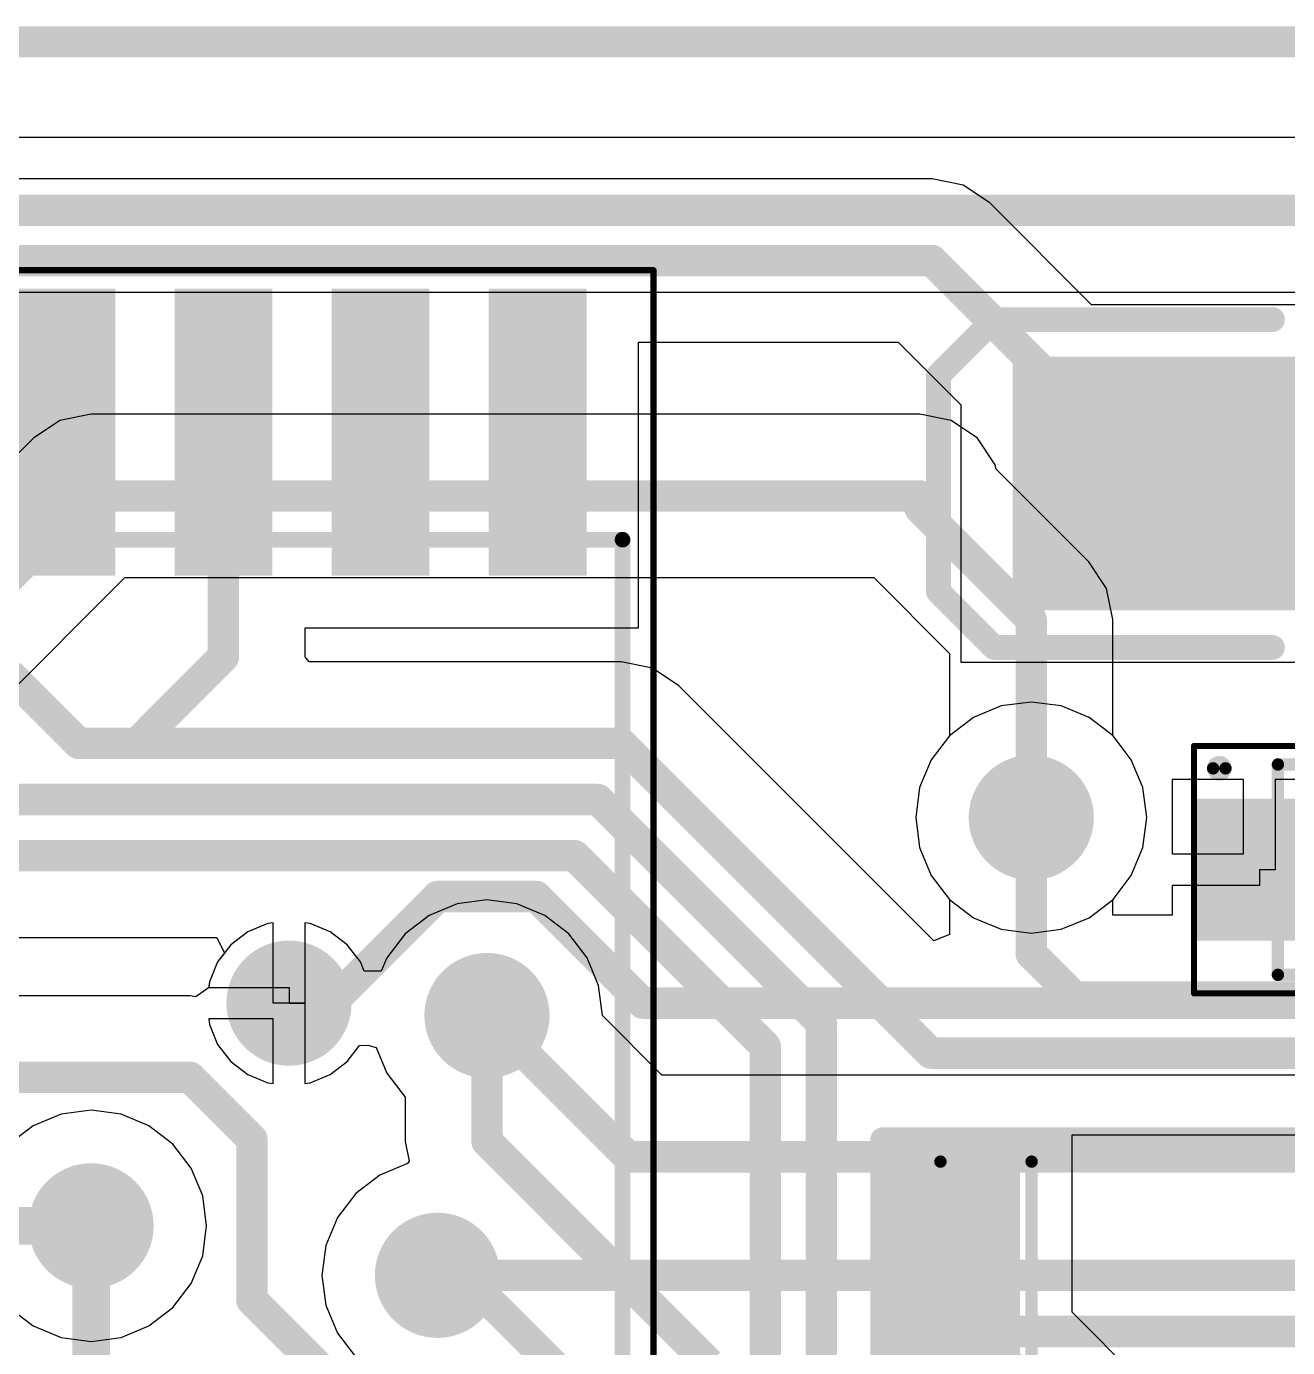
# Model space of a CAD drawing. Header units: millimetres. Extents: x 12 to 126, y 25 to 105.
# Drawn here: x 50.68 to 60.87, y 94.22 to 104.9 of the extents above; entities that cross this region are included whole.
import ezdxf

# ---------------------------------------------------------------- set-up
doc = ezdxf.new("R2010")
doc.units = ezdxf.units.MM
for name, color, linetype in [('BottomLayer', 5, 'Continuous'), ('BottomSolder', 6, 'Continuous'), ('KeepOutLayer', 6, 'Continuous'), ('Mechanical1', 6, 'Continuous'), ('Mechanical13', 56, 'Continuous'), ('Mechanical15', 56, 'Continuous'), ('MultiLayer', 9, 'Continuous'), ('TopLayer', 1, 'Continuous'), ('TopOverlay', 2, 'Continuous'), ('TopPaste', 8, 'Continuous'), ('TopSolder', 216, 'Continuous'), ('ViaHoleLayer', 16, 'Continuous')]:
    doc.layers.add(name, color=color, linetype=linetype)

# ---------------------------------------------------------------- blocks, each defined once
blk = doc.blocks.new('SOIC127P1033X264_14N_37')
at = {"layer": 'Mechanical13', "const_width": 0.127}
for points in [[(3.746, 4.496), (3.746, -4.496)], [(3.746, 4.496), (3.746, -4.496)], [(-3.747, -4.496), (3.746, -4.496)], [(-3.747, -4.496), (3.746, -4.496)]]:
    blk.add_lwpolyline(points, dxfattribs=at)
at = {"layer": 'Mechanical13', "const_width": 0.0635}
blk.add_lwpolyline([(3.715, -4.496, 1), (3.778, -4.496, 1)], format="xyb", close=True, dxfattribs=at)
blk.add_lwpolyline([(3.715, -4.496, 1), (3.778, -4.496, 1)], format="xyb", close=True, dxfattribs=at)
blk.add_lwpolyline([(3.715, -4.496, 1), (3.778, -4.496, 1)], format="xyb", close=True, dxfattribs=at)
blk.add_lwpolyline([(3.715, -4.496, 1), (3.778, -4.496, 1)], format="xyb", close=True, dxfattribs=at)
at = {"layer": 'Mechanical15', "const_width": 0.05}
for points in [[(5.925, 4.746), (5.925, -4.746)], [(-5.925, -4.746), (5.925, -4.746)]]:
    blk.add_lwpolyline(points, dxfattribs=at)
at = {"layer": 'Mechanical15', "const_width": 0.025}
blk.add_lwpolyline([(5.912, -4.746, 1), (5.937, -4.746, 1)], format="xyb", close=True, dxfattribs=at)
blk.add_lwpolyline([(5.912, -4.746, 1), (5.937, -4.746, 1)], format="xyb", close=True, dxfattribs=at)
at = {"layer": 'TopLayer'}
for points in [[(3.555, -0.295), (5.675, -0.295), (3.555, 0.295), (5.675, 0.295)], [(3.555, -1.565), (5.675, -1.565), (3.555, -0.975), (5.675, -0.975)], [(3.555, -2.835), (5.675, -2.835), (3.555, -2.245), (5.675, -2.245)], [(3.555, -4.105), (5.675, -4.105), (3.555, -3.515), (5.675, -3.515)]]:
    blk.add_solid(points, dxfattribs=at)
at = {"layer": 'TopOverlay', "const_width": 0.127}
blk.add_lwpolyline([(-3.747, -4.496), (3.746, -4.496)], dxfattribs=at)
at = {"layer": 'TopOverlay', "const_width": 0.0635}
blk.add_lwpolyline([(3.715, -4.496, 1), (3.778, -4.496, 1)], format="xyb", close=True, dxfattribs=at)
at = {"layer": 'TopPaste'}
for points in [[(3.555, -0.295), (5.675, -0.295), (3.555, 0.295), (5.675, 0.295)], [(3.555, -1.565), (5.675, -1.565), (3.555, -0.975), (5.675, -0.975)], [(3.555, -2.835), (5.675, -2.835), (3.555, -2.245), (5.675, -2.245)], [(3.555, -4.105), (5.675, -4.105), (3.555, -3.515), (5.675, -3.515)]]:
    blk.add_solid(points, dxfattribs=at)
at = {"layer": 'TopSolder'}
for points in [[(3.455, -0.395), (5.775, -0.395), (3.455, 0.395), (5.775, 0.395)], [(3.455, -1.665), (5.775, -1.665), (3.455, -0.875), (5.775, -0.875)], [(3.455, -2.935), (5.775, -2.935), (3.455, -2.145), (5.775, -2.145)], [(3.455, -4.205), (5.775, -4.205), (3.455, -3.415), (5.775, -3.415)]]:
    blk.add_solid(points, dxfattribs=at)
blk = doc.blocks.new('DO214_53')
at = {"layer": 'Mechanical1', "const_width": 0.1}
for points in [[(0, 0.2), (0, -0.2)], [(0.2, 0), (-0.2, 0)]]:
    blk.add_lwpolyline(points, dxfattribs=at)
at = {"layer": 'Mechanical1', "const_width": 0.05}
for points in [[(-0.025, 0.2, 1), (0.025, 0.2, 1)], [(-0.225, 0, 1), (-0.175, 0, 1)], [(0.175, 0, 1), (0.225, 0, 1)], [(-0.025, -0.2, 1), (0.025, -0.2, 1)]]:
    blk.add_lwpolyline(points, format="xyb", close=True, dxfattribs=at)
at = {"layer": 'TopLayer'}
for points in [[(-3.35, -0.925), (-1.25, -0.925), (-3.35, 0.925), (-1.25, 0.925)], [(1.25, -0.925), (3.35, -0.925), (1.25, 0.925), (3.35, 0.925)]]:
    blk.add_solid(points, dxfattribs=at)
at = {"layer": 'TopOverlay', "const_width": 0.2}
for points in [[(-3.75, 1.325), (-3.75, -1.325)], [(-1.35, 1.325), (-3.75, 1.325)], [(3.6, 1.325), (1.35, 1.325)], [(4.05, 0.875), (3.6, 1.325)], [(4.05, 0.875), (4.05, -0.875)], [(4.05, -0.875), (3.6, -1.325)], [(-1.35, -1.325), (-3.75, -1.325)], [(3.6, -1.325), (1.35, -1.325)]]:
    blk.add_lwpolyline(points, dxfattribs=at)
at = {"layer": 'TopOverlay', "const_width": 0.1}
for points in [[(-3.8, 1.325, 1), (-3.7, 1.325, 1)], [(-3.8, 1.325, 1), (-3.7, 1.325, 1)], [(-1.4, 1.325, 1), (-1.3, 1.325, 1)], [(1.3, 1.325, 1), (1.4, 1.325, 1)], [(3.55, 1.325, 1), (3.65, 1.325, 1)], [(3.55, 1.325, 1), (3.65, 1.325, 1)], [(4, 0.875, 1), (4.1, 0.875, 1)], [(4, 0.875, 1), (4.1, 0.875, 1)], [(4, -0.875, 1), (4.1, -0.875, 1)], [(4, -0.875, 1), (4.1, -0.875, 1)], [(-3.8, -1.325, 1), (-3.7, -1.325, 1)], [(-3.8, -1.325, 1), (-3.7, -1.325, 1)], [(-1.4, -1.325, 1), (-1.3, -1.325, 1)], [(1.3, -1.325, 1), (1.4, -1.325, 1)], [(3.55, -1.325, 1), (3.65, -1.325, 1)], [(3.55, -1.325, 1), (3.65, -1.325, 1)]]:
    blk.add_lwpolyline(points, format="xyb", close=True, dxfattribs=at)
at = {"layer": 'TopPaste'}
for points in [[(-3.35, -0.925), (-1.25, -0.925), (-3.35, 0.925), (-1.25, 0.925)], [(1.25, -0.925), (3.35, -0.925), (1.25, 0.925), (3.35, 0.925)]]:
    blk.add_solid(points, dxfattribs=at)
at = {"layer": 'TopSolder'}
for points in [[(-3.45, -1.025), (-1.15, -1.025), (-3.45, 1.025), (-1.15, 1.025)], [(1.15, -1.025), (3.45, -1.025), (1.15, 1.025), (3.45, 1.025)]]:
    blk.add_solid(points, dxfattribs=at)
blk = doc.blocks.new('1N4148W_83')
at = {"layer": 'Mechanical13', "const_width": 0.1}
for points in [[(-1.425, 0.85), (1.425, 0.85)], [(-1.425, -0.85), (-1.425, 0.85)], [(1.425, -0.85), (1.425, 0.85)], [(-1.425, -0.85), (1.425, -0.85)]]:
    blk.add_lwpolyline(points, dxfattribs=at)
at = {"layer": 'Mechanical13', "const_width": 0.05}
for points in [[(-1.45, 0.85, 1), (-1.4, 0.85, 1)], [(-1.45, 0.85, 1), (-1.4, 0.85, 1)], [(1.4, 0.85, 1), (1.45, 0.85, 1)], [(1.4, 0.85, 1), (1.45, 0.85, 1)], [(-1.45, -0.85, 1), (-1.4, -0.85, 1)], [(-1.45, -0.85, 1), (-1.4, -0.85, 1)], [(1.4, -0.85, 1), (1.45, -0.85, 1)], [(1.4, -0.85, 1), (1.45, -0.85, 1)]]:
    blk.add_lwpolyline(points, format="xyb", close=True, dxfattribs=at)
at = {"layer": 'Mechanical15'}
for points, const_width in [([(-2.103, 1), (2.101, 1)], 0.05), ([(-2.103, -1), (-2.103, 1)], 0.05), ([(2.101, -1), (2.101, 1)], 0.05), ([(0, -0.5), (0, 0.5)], 0.1), ([(-0.5, 0), (0.5, 0)], 0.1), ([(-2.103, -1), (2.101, -1)], 0.05)]:
    blk.add_lwpolyline(points, dxfattribs=dict(at, const_width=const_width))
for points, const_width in [([(-2.115, 1, 1), (-2.09, 1, 1)], 0.025), ([(-2.115, 1, 1), (-2.09, 1, 1)], 0.025), ([(2.088, 1, 1), (2.113, 1, 1)], 0.025), ([(2.088, 1, 1), (2.113, 1, 1)], 0.025), ([(-0.025, 0.5, 1), (0.025, 0.5, 1)], 0.05), ([(-0.525, 0, 1), (-0.475, 0, 1)], 0.05), ([(0.475, 0, 1), (0.525, 0, 1)], 0.05), ([(-0.025, -0.5, 1), (0.025, -0.5, 1)], 0.05), ([(-2.115, -1, 1), (-2.09, -1, 1)], 0.025), ([(-2.115, -1, 1), (-2.09, -1, 1)], 0.025), ([(2.088, -1, 1), (2.113, -1, 1)], 0.025), ([(2.088, -1, 1), (2.113, -1, 1)], 0.025)]:
    blk.add_lwpolyline(points, format="xyb", close=True, dxfattribs=dict(at, const_width=const_width))
at = {"layer": 'TopLayer'}
for points in [[(-1.125, -0.475), (-1.125, 0.475), (-2.025, -0.475), (-2.025, 0.475)], [(2.025, -0.475), (2.025, 0.475), (1.125, -0.475), (1.125, 0.475)]]:
    blk.add_solid(points, dxfattribs=at)
at = {"layer": 'TopOverlay'}
for points, const_width in [([(-1.849, 0.819, 1), (-1.949, 0.819, 1)], 0.1), ([(-1.974, 0.819, 1), (-1.924, 0.819, 1)], 0.05), ([(-1.874, 0.819, 1), (-1.824, 0.819, 1)], 0.05)]:
    blk.add_lwpolyline(points, format="xyb", close=True, dxfattribs=dict(at, const_width=const_width))
at = {"layer": 'TopPaste'}
for points in [[(-1.125, -0.475), (-1.125, 0.475), (-2.025, -0.475), (-2.025, 0.475)], [(2.025, -0.475), (2.025, 0.475), (1.125, -0.475), (1.125, 0.475)]]:
    blk.add_solid(points, dxfattribs=at)
at = {"layer": 'TopSolder'}
for points in [[(-1.025, -0.575), (-1.025, 0.575), (-2.125, -0.575), (-2.125, 0.575)], [(2.125, -0.575), (2.125, 0.575), (1.025, -0.575), (1.025, 0.575)]]:
    blk.add_solid(points, dxfattribs=at)
blk = doc.blocks.new('SMD030F_85')
at = {"layer": 'Mechanical13', "const_width": 0.1}
for points in [[(-3.835, 1.27), (-3.835, -1.219)], [(3.734, 1.27), (-3.835, 1.27)], [(3.734, 1.27), (3.734, -1.219)], [(3.734, -1.219), (-3.835, -1.219)]]:
    blk.add_lwpolyline(points, dxfattribs=at)
at = {"layer": 'Mechanical13', "const_width": 0.05}
for points in [[(-3.86, 1.27, 1), (-3.81, 1.27, 1)], [(-3.86, 1.27, 1), (-3.81, 1.27, 1)], [(3.709, 1.27, 1), (3.759, 1.27, 1)], [(3.709, 1.27, 1), (3.759, 1.27, 1)], [(-3.86, -1.219, 1), (-3.81, -1.219, 1)], [(-3.86, -1.219, 1), (-3.81, -1.219, 1)], [(3.709, -1.219, 1), (3.759, -1.219, 1)], [(3.709, -1.219, 1), (3.759, -1.219, 1)]]:
    blk.add_lwpolyline(points, format="xyb", close=True, dxfattribs=at)
at = {"layer": 'Mechanical15', "const_width": 0.1}
for points in [[(-2.972, 1.27), (-3.81, 1.27)], [(-3.81, 1.27), (-3.81, -1.245)], [(-2.972, 1.27), (-2.972, -1.245)], [(2.997, 1.219), (2.997, -1.219)], [(3.734, 1.219), (2.997, 1.219)], [(3.734, 1.219), (3.734, -1.219)], [(0, 0.373), (0, -0.627)], [(0.5, -0.127), (-0.5, -0.127)], [(3.734, -1.219), (2.997, -1.219)], [(-2.972, -1.245), (-3.81, -1.245)]]:
    blk.add_lwpolyline(points, dxfattribs=at)
at = {"layer": 'Mechanical15', "const_width": 0.05}
for points in [[(-3.835, 1.27, 1), (-3.785, 1.27, 1)], [(-3.835, 1.27, 1), (-3.785, 1.27, 1)], [(-2.997, 1.27, 1), (-2.947, 1.27, 1)], [(-2.997, 1.27, 1), (-2.947, 1.27, 1)], [(2.972, 1.219, 1), (3.022, 1.219, 1)], [(2.972, 1.219, 1), (3.022, 1.219, 1)], [(3.709, 1.219, 1), (3.759, 1.219, 1)], [(3.709, 1.219, 1), (3.759, 1.219, 1)], [(-0.025, 0.373, 1), (0.025, 0.373, 1)], [(-0.525, -0.127, 1), (-0.475, -0.127, 1)], [(0.475, -0.127, 1), (0.525, -0.127, 1)], [(-0.025, -0.627, 1), (0.025, -0.627, 1)], [(2.972, -1.219, 1), (3.022, -1.219, 1)], [(2.972, -1.219, 1), (3.022, -1.219, 1)], [(3.709, -1.219, 1), (3.759, -1.219, 1)], [(3.709, -1.219, 1), (3.759, -1.219, 1)], [(-3.835, -1.245, 1), (-3.785, -1.245, 1)], [(-3.835, -1.245, 1), (-3.785, -1.245, 1)], [(-2.997, -1.245, 1), (-2.947, -1.245, 1)], [(-2.997, -1.245, 1), (-2.947, -1.245, 1)]]:
    blk.add_lwpolyline(points, format="xyb", close=True, dxfattribs=at)
at = {"layer": 'TopLayer'}
for points in [[(-3.19, -1.165), (-3.19, 1.165), (-4.01, -1.165), (-4.01, 1.165)], [(4.01, -1.165), (4.01, 1.165), (3.19, -1.165), (3.19, 1.165)]]:
    blk.add_solid(points, dxfattribs=at)
at = {"layer": 'TopOverlay', "const_width": 0.2}
for points in [[(-4.2, 1.397), (-4.2, -1.397)], [(4.191, 1.397), (-4.191, 1.397)], [(4.2, 1.397), (4.2, -1.397)], [(4.191, -1.397), (-4.191, -1.397)]]:
    blk.add_lwpolyline(points, dxfattribs=at)
at = {"layer": 'TopOverlay', "const_width": 0.1}
for points in [[(-4.25, 1.397, 1), (-4.15, 1.397, 1)], [(-4.241, 1.397, 1), (-4.141, 1.397, 1)], [(4.141, 1.397, 1), (4.241, 1.397, 1)], [(4.15, 1.397, 1), (4.25, 1.397, 1)], [(-4.25, -1.397, 1), (-4.15, -1.397, 1)], [(-4.241, -1.397, 1), (-4.141, -1.397, 1)], [(4.141, -1.397, 1), (4.241, -1.397, 1)], [(4.15, -1.397, 1), (4.25, -1.397, 1)]]:
    blk.add_lwpolyline(points, format="xyb", close=True, dxfattribs=at)
at = {"layer": 'TopPaste'}
for points in [[(-3.19, -1.165), (-3.19, 1.165), (-4.01, -1.165), (-4.01, 1.165)], [(4.01, -1.165), (4.01, 1.165), (3.19, -1.165), (3.19, 1.165)]]:
    blk.add_solid(points, dxfattribs=at)
at = {"layer": 'TopSolder'}
for points in [[(-3.09, -1.265), (-3.09, 1.265), (-4.11, -1.265), (-4.11, 1.265)], [(4.11, -1.265), (4.11, 1.265), (3.09, -1.265), (3.09, 1.265)]]:
    blk.add_solid(points, dxfattribs=at)

msp = doc.modelspace()

# ---------------------------------------------------------------- linework, layer by layer
at = {"layer": 'BottomLayer'}
for p, q in [((34.281, 102.748), (73.338, 102.748)), ((50.948, 101.709), (50.734, 101.566)), ((51.2, 101.76), (50.948, 101.709)), ((57.9, 101.76), (51.2, 101.76)), ((51.2, 101.76), (51.2, 101.76)), ((58.152, 101.709), (57.9, 101.76)), ((58.366, 101.566), (58.152, 101.709)), ((50.734, 101.566), (49.334, 100.166)), ((50.734, 101.566), (50.734, 101.566)), ((58.509, 101.352), (58.366, 101.566)), ((58.517, 101.316), (58.509, 101.352)), ((59.266, 100.566), (58.517, 101.316)), ((59.409, 100.352), (59.266, 100.566)), ((59.266, 100.566), (59.266, 100.566)), ((50.46, 99.427), (51.473, 100.44)), ((51.473, 100.44), (57.527, 100.44)), ((57.527, 100.44), (58.14, 99.827)), ((59.46, 100.1), (59.409, 100.352)), ((59.46, 99.162), (59.46, 100.1)), ((58.14, 99.827), (58.14, 99.162)), ((58.139, 99.161), (57.991, 98.967)), ((58.14, 99.162), (58.139, 99.161)), ((59.461, 99.161), (59.46, 99.162)), ((59.609, 98.967), (59.461, 99.161)), ((57.991, 98.967), (57.897, 98.742)), ((59.703, 98.742), (59.609, 98.967)), ((57.897, 98.742), (57.866, 98.5)), ((59.734, 98.5), (59.703, 98.742)), ((57.866, 98.5), (57.897, 98.258)), ((59.703, 98.258), (59.734, 98.5)), ((57.897, 98.258), (57.991, 98.033)), ((59.609, 98.033), (59.703, 98.258)), ((57.991, 98.033), (58.139, 97.839)), ((59.461, 97.839), (59.609, 98.033)), ((54.4, 97.834), (54.158, 97.803)), ((54.642, 97.803), (54.4, 97.834)), ((58.139, 97.839), (58.333, 97.691)), ((59.267, 97.691), (59.461, 97.839)), ((54.158, 97.803), (53.933, 97.709)), ((54.867, 97.709), (54.642, 97.803)), ((52.628, 97.643), (52.467, 97.577)), ((52.673, 97.649), (52.628, 97.643)), ((52.673, 97), (52.673, 97.649)), ((52.972, 97.643), (52.927, 97.649)), ((52.927, 97.649), (52.927, 97)), ((53.133, 97.577), (52.972, 97.643)), ((53.933, 97.709), (53.739, 97.561)), ((55.061, 97.561), (54.867, 97.709)), ((58.333, 97.691), (58.558, 97.597)), ((59.042, 97.597), (59.267, 97.691)), ((52.467, 97.577), (52.329, 97.471)), ((53.271, 97.471), (53.133, 97.577)), ((53.739, 97.561), (53.591, 97.367)), ((55.209, 97.367), (55.061, 97.561)), ((58.558, 97.597), (58.8, 97.566)), ((58.8, 97.566), (59.042, 97.597)), ((52.329, 97.471), (52.223, 97.333)), ((53.377, 97.333), (53.271, 97.471)), ((52.223, 97.333), (52.157, 97.172)), ((53.408, 97.258), (53.377, 97.333)), ((53.591, 97.367), (53.545, 97.258)), ((55.303, 97.142), (55.209, 97.367)), ((53.545, 97.258), (53.408, 97.258)), ((52.15, 97.124), (52.047, 97.05)), ((52.157, 97.172), (52.15, 97.124)), ((55.334, 96.9), (55.303, 97.142)), ((52, 97.06), (50.542, 97.06)), ((52.047, 97.05), (52, 97.06)), ((52, 97.06), (52, 97.06)), ((52.927, 97), (52.673, 97)), ((55.334, 96.899), (55.334, 96.9)), ((55.815, 96.418), (55.334, 96.899)), ((61.144, 96.418), (55.815, 96.418))]:
    msp.add_line(p, q, dxfattribs=at)
for points, const_width in [([(34.008, 103.408), (74, 103.408)], 0.254), ([(49.8, 99.7), (51.2, 101.1)], 0.254), ([(51.2, 101.1), (57.9, 101.1)], 0.254), ([(57.9, 101), (57.9, 101.1)], 0.254), ([(57.9, 101), (58.8, 100.1)], 0.254), ([(58.8, 98.5), (58.8, 100.1)], 0.254), ([(53.14, 97), (54.002, 97.862)], 0.254), ([(54.002, 97.862), (54.798, 97.862)], 0.254), ([(54.798, 97.862), (55.66, 97)], 0.254), ([(52.8, 97), (53.14, 97)], 0.254), ([(55.66, 97), (61.465, 97)], 0.254), ([(54.4, 96.9), (55.542, 95.758)], 0.254), ([(50.542, 96.4), (52, 96.4)], 0.254), ([(52, 96.4), (52.5, 95.9)], 0.254), ([(52.5, 94.6), (52.5, 95.9)], 0.254), ([(55.542, 95.758), (61.417, 95.758)], 0.254), ([(51.2, 93.986), (51.2, 95.2)], 0.305), ([(54, 94.8), (61.526, 94.8)], 0.254), ([(52.5, 94.6), (53.6, 93.5)], 0.254), ([(57.432, 93.5), (58.278, 94.346)], 0.254), ([(58.278, 94.346), (62.215, 94.346)], 0.254)]:
    msp.add_lwpolyline(points, dxfattribs=dict(at, const_width=const_width))
for points, const_width in [([(51.136, 101.1, 1), (51.263, 101.1, 1)], 0.127), ([(51.136, 101.1, 1), (51.263, 101.1, 1)], 0.127), ([(57.837, 101.1, 1), (57.964, 101.1, 1)], 0.127), ([(57.837, 101.1, 1), (57.964, 101.1, 1)], 0.127), ([(57.837, 101, 1), (57.964, 101, 1)], 0.127), ([(57.837, 101, 1), (57.964, 101, 1)], 0.127), ([(58.736, 100.1, 1), (58.863, 100.1, 1)], 0.127), ([(58.736, 100.1, 1), (58.863, 100.1, 1)], 0.127), ([(58.597, 98.5, 1), (59.003, 98.5, 1)], 0.406), ([(58.736, 98.5, 1), (58.863, 98.5, 1)], 0.127), ([(53.938, 97.862, 1), (54.065, 97.862, 1)], 0.127), ([(53.938, 97.862, 1), (54.065, 97.862, 1)], 0.127), ([(54.735, 97.862, 1), (54.862, 97.862, 1)], 0.127), ([(54.735, 97.862, 1), (54.862, 97.862, 1)], 0.127), ([(52.597, 97, 1), (53.003, 97, 1)], 0.406), ([(54.197, 96.9, 1), (54.603, 96.9, 1)], 0.406), ([(52.737, 97, 1), (52.864, 97, 1)], 0.127), ([(53.076, 97, 1), (53.203, 97, 1)], 0.127), ([(53.076, 97, 1), (53.203, 97, 1)], 0.127), ([(55.597, 97, 1), (55.724, 97, 1)], 0.127), ([(55.597, 97, 1), (55.724, 97, 1)], 0.127), ([(54.337, 96.9, 1), (54.464, 96.9, 1)], 0.127), ([(51.937, 96.4, 1), (52.064, 96.4, 1)], 0.127), ([(51.937, 96.4, 1), (52.064, 96.4, 1)], 0.127), ([(52.436, 95.9, 1), (52.563, 95.9, 1)], 0.127), ([(52.436, 95.9, 1), (52.563, 95.9, 1)], 0.127), ([(55.478, 95.758, 1), (55.605, 95.758, 1)], 0.127), ([(55.478, 95.758, 1), (55.605, 95.758, 1)], 0.127), ([(50.997, 95.2, 1), (51.403, 95.2, 1)], 0.406), ([(51.124, 95.2, 1), (51.276, 95.2, 1)], 0.152), ([(53.797, 94.8, 1), (54.203, 94.8, 1)], 0.406), ([(53.937, 94.8, 1), (54.064, 94.8, 1)], 0.127), ([(52.436, 94.6, 1), (52.563, 94.6, 1)], 0.127), ([(52.436, 94.6, 1), (52.563, 94.6, 1)], 0.127), ([(58.215, 94.346, 1), (58.342, 94.346, 1)], 0.127), ([(58.215, 94.346, 1), (58.342, 94.346, 1)], 0.127)]:
    msp.add_lwpolyline(points, format="xyb", close=True, dxfattribs=dict(at, const_width=const_width))
at = {"layer": 'BottomSolder', "const_width": 0.506}
for points in [[(58.547, 98.5, 1), (59.053, 98.5, 1)], [(52.547, 97, 1), (53.053, 97, 1)], [(54.147, 96.9, 1), (54.653, 96.9, 1)], [(50.947, 95.2, 1), (51.453, 95.2, 1)], [(53.747, 94.8, 1), (54.253, 94.8, 1)]]:
    msp.add_lwpolyline(points, format="xyb", close=True, dxfattribs=at)
at = {"layer": 'KeepOutLayer', "const_width": 0.25}
msp.add_lwpolyline([(24.13, 104.77), (87.13, 104.77)], dxfattribs=at)
at = {"layer": 'MultiLayer', "const_width": 0.406}
for points in [[(58.597, 98.5, 1), (59.003, 98.5, 1)], [(52.597, 97, 1), (53.003, 97, 1)], [(54.197, 96.9, 1), (54.603, 96.9, 1)], [(50.997, 95.2, 1), (51.403, 95.2, 1)], [(53.797, 94.8, 1), (54.203, 94.8, 1)]]:
    msp.add_lwpolyline(points, format="xyb", close=True, dxfattribs=at)
at = {"layer": 'TopLayer'}
for p, q in [((24.788, 104), (67.9, 104)), ((57.998, 103.662), (50.3, 103.662)), ((58.25, 103.611), (57.998, 103.662)), ((57.998, 103.662), (57.998, 103.662)), ((58.465, 103.468), (58.25, 103.611)), ((59.288, 102.645), (58.465, 103.468)), ((61.37, 102.645), (59.288, 102.645)), ((55.625, 100.035), (55.625, 102.342)), ((55.625, 102.342), (57.725, 102.342)), ((57.725, 102.342), (58.23, 101.837)), ((58.23, 101.837), (58.23, 99.755)), ((52.93, 99.8), (52.93, 100.035)), ((52.93, 100.035), (55.625, 100.035)), ((52.963, 99.76), (52.93, 99.8)), ((52.93, 99.8), (52.93, 99.8)), ((55.484, 99.76), (52.963, 99.76)), ((55.737, 99.709), (55.484, 99.76)), ((55.484, 99.76), (55.484, 99.76)), ((58.23, 99.755), (61.37, 99.755)), ((55.951, 99.566), (55.737, 99.709)), ((58.013, 97.504), (55.951, 99.566)), ((58.8, 99.434), (58.558, 99.403)), ((59.042, 99.403), (58.8, 99.434)), ((58.558, 99.403), (58.333, 99.309)), ((59.267, 99.309), (59.042, 99.403)), ((58.333, 99.309), (58.139, 99.161)), ((59.461, 99.161), (59.267, 99.309)), ((58.139, 99.161), (57.991, 98.967)), ((59.609, 98.967), (59.461, 99.161)), ((57.991, 98.967), (57.897, 98.742)), ((59.703, 98.742), (59.609, 98.967)), ((60.517, 98.808), (59.94, 98.808)), ((59.94, 98.808), (59.94, 98.206)), ((60.517, 98.206), (60.517, 98.808)), ((61.348, 98.808), (60.771, 98.808)), ((60.771, 98.808), (60.771, 98.079)), ((57.897, 98.742), (57.866, 98.5)), ((59.734, 98.5), (59.703, 98.742)), ((57.866, 98.5), (57.897, 98.258)), ((59.703, 98.258), (59.734, 98.5)), ((57.897, 98.258), (57.991, 98.033)), ((59.609, 98.033), (59.703, 98.258)), ((59.94, 98.206), (60.517, 98.206)), ((57.991, 98.033), (58.139, 97.839)), ((59.461, 97.839), (59.609, 98.033)), ((60.771, 98.079), (60.644, 98.079)), ((60.644, 98.079), (60.644, 97.952)), ((60.644, 97.952), (59.94, 97.952)), ((59.94, 97.952), (59.94, 97.71)), ((58.139, 97.839), (58.14, 97.838)), ((58.14, 97.838), (58.14, 97.556)), ((59.46, 97.838), (59.461, 97.839)), ((59.46, 97.71), (59.46, 97.838)), ((59.94, 97.71), (59.46, 97.71)), ((50.465, 97.532), (52.216, 97.532)), ((52.216, 97.532), (52.279, 97.405)), ((58.14, 97.556), (58.013, 97.504)), ((52.279, 97.405), (52.223, 97.333)), ((52.223, 97.333), (52.157, 97.172)), ((52.157, 97.172), (52.151, 97.127)), ((52.151, 97.127), (52.8, 97.127)), ((52.8, 97.127), (52.8, 97)), ((52.8, 97), (52.927, 97)), ((52.927, 97), (52.927, 96.351)), ((52.673, 96.873), (52.151, 96.873)), ((52.151, 96.873), (52.157, 96.828)), ((52.673, 96.351), (52.673, 96.873)), ((52.157, 96.828), (52.223, 96.667)), ((52.223, 96.667), (52.329, 96.529)), ((53.271, 96.529), (53.369, 96.657)), ((53.369, 96.657), (53.437, 96.66)), ((53.437, 96.66), (53.504, 96.642)), ((53.504, 96.642), (53.591, 96.433)), ((52.329, 96.529), (52.467, 96.423)), ((53.133, 96.423), (53.271, 96.529)), ((53.591, 96.433), (53.739, 96.239)), ((52.467, 96.423), (52.628, 96.357)), ((52.628, 96.357), (52.673, 96.351)), ((52.927, 96.351), (52.972, 96.357)), ((52.972, 96.357), (53.133, 96.423)), ((53.739, 96.239), (53.74, 96.238)), ((53.74, 96.238), (53.74, 95.883)), ((51.2, 96.134), (50.958, 96.103)), ((51.442, 96.103), (51.2, 96.134)), ((50.733, 96.009), (50.562, 95.878)), ((50.958, 96.103), (50.733, 96.009)), ((51.667, 96.009), (51.442, 96.103)), ((51.861, 95.861), (51.667, 96.009)), ((59.13, 94.503), (59.13, 95.936)), ((59.13, 95.936), (64.27, 95.936)), ((52.009, 95.667), (51.861, 95.861)), ((53.74, 95.883), (53.74, 95.883)), ((53.74, 95.883), (53.772, 95.722)), ((53.758, 95.703), (53.533, 95.609)), ((53.772, 95.722), (53.758, 95.703)), ((52.103, 95.442), (52.009, 95.667)), ((53.533, 95.609), (53.339, 95.461)), ((52.134, 95.2), (52.103, 95.442)), ((53.339, 95.461), (53.191, 95.267)), ((53.191, 95.267), (53.097, 95.042)), ((52.103, 94.958), (52.134, 95.2)), ((52.009, 94.733), (52.103, 94.958)), ((53.097, 95.042), (53.066, 94.8)), ((51.861, 94.539), (52.009, 94.733)), ((53.066, 94.8), (53.097, 94.558)), ((50.563, 94.521), (50.733, 94.391)), ((51.667, 94.391), (51.861, 94.539)), ((53.097, 94.558), (53.191, 94.333)), ((59.973, 93.66), (59.13, 94.503)), ((50.733, 94.391), (50.958, 94.297)), ((50.958, 94.297), (51.2, 94.266)), ((51.2, 94.266), (51.442, 94.297)), ((51.442, 94.297), (51.667, 94.391)), ((53.191, 94.333), (53.339, 94.139))]:
    msp.add_line(p, q, dxfattribs=at)
for points, const_width in [([(50.3, 103.002), (57.998, 103.002)], 0.254), ([(57.998, 103.002), (59.8, 101.2)], 0.254), ([(52.27, 99.8), (52.27, 101.615)], 0.254), ([(51.57, 99.1), (52.27, 99.8)], 0.254), ([(50.538, 99.662), (51.1, 99.1)], 0.254), ([(51.1, 99.1), (51.57, 99.1)], 0.254), ([(51.57, 99.1), (55.484, 99.1)], 0.254), ([(55.484, 99.1), (57.988, 96.596)], 0.254), ([(48.054, 98.646), (55.296, 98.646)], 0.254), ([(55.296, 98.646), (57.104, 96.838)], 0.254), ([(58.8, 97.4), (58.8, 98.5)], 0.254), ([(50.192, 98.192), (55.108, 98.192)], 0.254), ([(55.108, 98.192), (56.65, 96.65)], 0.254), ([(58.8, 97.4), (59.15, 97.05)], 0.254), ([(59.15, 97.05), (61.1, 97.05)], 0.254), ([(54.4, 95.883), (54.4, 96.9)], 0.254), ([(57.104, 92.404), (57.104, 96.838)], 0.254), ([(56.65, 91.999), (56.65, 96.65)], 0.254), ([(57.988, 96.596), (64.27, 96.596)], 0.254), ([(54.4, 95.883), (56.196, 94.086)], 0.254), ([(48.262, 95.2), (51.2, 95.2)], 0.305), ([(54, 94.8), (54.212, 94.8)], 0.254), ([(54.212, 94.8), (55.742, 93.27)], 0.254), ([(58.2, 94.5), (59.7, 93)], 0.254)]:
    msp.add_lwpolyline(points, dxfattribs=dict(at, const_width=const_width))
for points, const_width in [([(57.935, 103.002, 1), (58.062, 103.002, 1)], 0.127), ([(57.935, 103.002, 1), (58.062, 103.002, 1)], 0.127), ([(52.206, 101.615, 1), (52.333, 101.615, 1)], 0.127), ([(59.737, 101.2, 1), (59.864, 101.2, 1)], 0.127), ([(52.206, 99.8, 1), (52.333, 99.8, 1)], 0.127), ([(52.206, 99.8, 1), (52.333, 99.8, 1)], 0.127), ([(51.036, 99.1, 1), (51.163, 99.1, 1)], 0.127), ([(51.036, 99.1, 1), (51.163, 99.1, 1)], 0.127), ([(51.506, 99.1, 1), (51.633, 99.1, 1)], 0.127), ([(51.506, 99.1, 1), (51.633, 99.1, 1)], 0.127), ([(51.506, 99.1, 1), (51.633, 99.1, 1)], 0.127), ([(55.421, 99.1, 1), (55.548, 99.1, 1)], 0.127), ([(55.421, 99.1, 1), (55.548, 99.1, 1)], 0.127), ([(58.597, 98.5, 1), (59.003, 98.5, 1)], 0.406), ([(55.233, 98.646, 1), (55.36, 98.646, 1)], 0.127), ([(55.233, 98.646, 1), (55.36, 98.646, 1)], 0.127), ([(58.736, 98.5, 1), (58.863, 98.5, 1)], 0.127), ([(55.045, 98.192, 1), (55.172, 98.192, 1)], 0.127), ([(55.045, 98.192, 1), (55.172, 98.192, 1)], 0.127), ([(58.736, 97.4, 1), (58.863, 97.4, 1)], 0.127), ([(58.736, 97.4, 1), (58.863, 97.4, 1)], 0.127), ([(52.597, 97, 1), (53.003, 97, 1)], 0.406), ([(54.197, 96.9, 1), (54.603, 96.9, 1)], 0.406), ([(59.087, 97.05, 1), (59.214, 97.05, 1)], 0.127), ([(59.087, 97.05, 1), (59.214, 97.05, 1)], 0.127), ([(54.337, 96.9, 1), (54.464, 96.9, 1)], 0.127), ([(57.041, 96.838, 1), (57.168, 96.838, 1)], 0.127), ([(57.041, 96.838, 1), (57.168, 96.838, 1)], 0.127), ([(56.587, 96.65, 1), (56.714, 96.65, 1)], 0.127), ([(56.587, 96.65, 1), (56.714, 96.65, 1)], 0.127), ([(57.925, 96.596, 1), (58.052, 96.596, 1)], 0.127), ([(57.925, 96.596, 1), (58.052, 96.596, 1)], 0.127), ([(54.337, 95.883, 1), (54.464, 95.883, 1)], 0.127), ([(54.337, 95.883, 1), (54.464, 95.883, 1)], 0.127), ([(50.997, 95.2, 1), (51.403, 95.2, 1)], 0.406), ([(51.124, 95.2, 1), (51.276, 95.2, 1)], 0.152), ([(53.797, 94.8, 1), (54.203, 94.8, 1)], 0.406), ([(53.937, 94.8, 1), (54.064, 94.8, 1)], 0.127), ([(54.149, 94.8, 1), (54.276, 94.8, 1)], 0.127), ([(54.149, 94.8, 1), (54.276, 94.8, 1)], 0.127), ([(58.137, 94.5, 1), (58.264, 94.5, 1)], 0.127)]:
    msp.add_lwpolyline(points, format="xyb", close=True, dxfattribs=dict(at, const_width=const_width))
at = {"layer": 'TopSolder', "const_width": 0.506}
for points in [[(58.547, 98.5, 1), (59.053, 98.5, 1)], [(52.547, 97, 1), (53.053, 97, 1)], [(54.147, 96.9, 1), (54.653, 96.9, 1)], [(50.947, 95.2, 1), (51.453, 95.2, 1)], [(53.747, 94.8, 1), (54.253, 94.8, 1)]]:
    msp.add_lwpolyline(points, format="xyb", close=True, dxfattribs=at)
at = {"layer": 'ViaHoleLayer', "const_width": 0.203}
for points in [[(58.698, 98.5, 1), (58.902, 98.5, 1)], [(52.698, 97, 1), (52.902, 97, 1)], [(54.298, 96.9, 1), (54.502, 96.9, 1)], [(51.098, 95.2, 1), (51.302, 95.2, 1)], [(53.898, 94.8, 1), (54.102, 94.8, 1)]]:
    msp.add_lwpolyline(points, format="xyb", close=True, dxfattribs=at)

# ---------------------------------------------------------------- block references
for name, p, rotation in [('SOIC127P1033X264_14N_37', (51, 97), 90), ('DO214_53', (62.1, 101.2), 180), ('1N4148W_83', (62.219, 98.079), 360), ('SMD030F_85', (61.8, 94.5), 180)]:
    msp.add_blockref(name, p, dxfattribs=dict(rotation=rotation))

doc.saveas('drawing.dxf')
